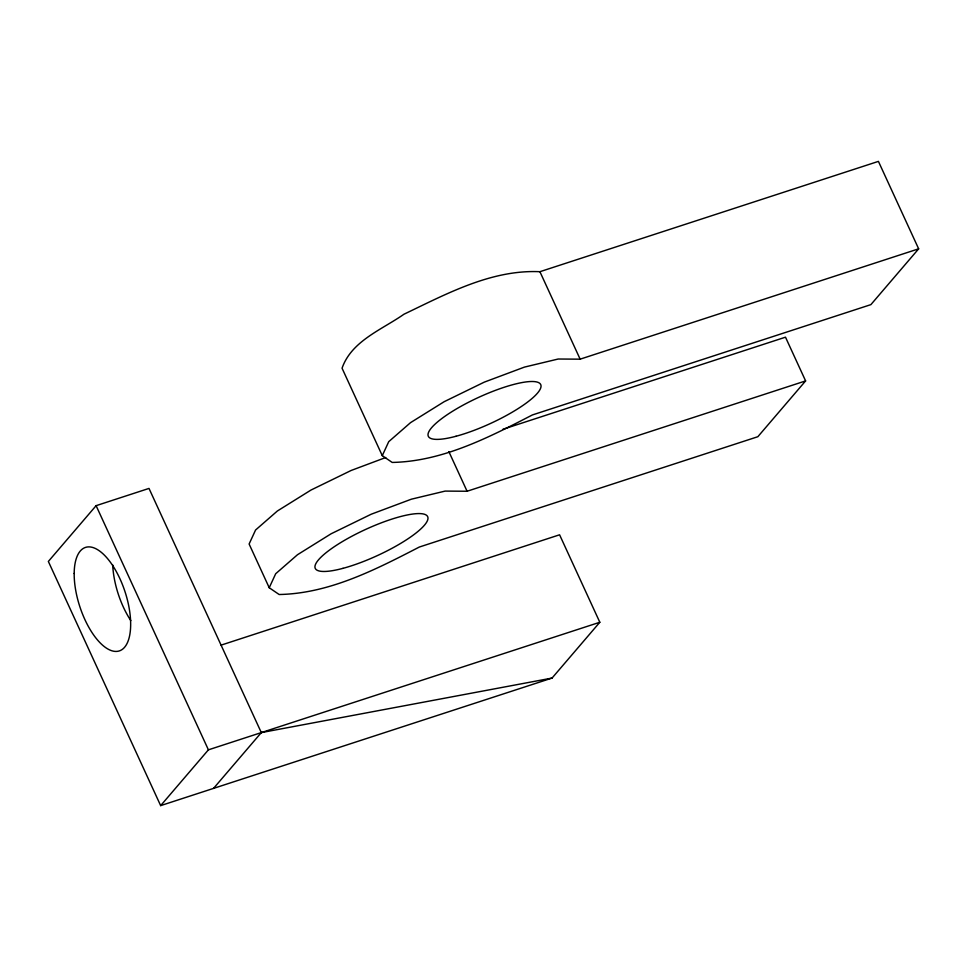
<?xml version="1.0" encoding="UTF-8"?>
<svg xmlns="http://www.w3.org/2000/svg" width="967" height="967" viewBox="0 0 967 967"><rect width="100%" height="100%" fill="white"/><g stroke="black" fill="none" stroke-linecap="round" stroke-linejoin="round"><path stroke-width="1.45" d="M805.608 380.913L757.85 436.709L419.34 547.032C375.607 569.575 329.384 593.545 279.149 594.512L269.225 587.743L275.692 573.733L297.485 554.732L331.125 533.772L371.231 514.214L411.374 499.19L445.134 491.091L467.085 491.248L805.608 380.913L785.494 337.181L502.913 429.275M382.279 455.662L388.734 441.665L410.528 422.652L444.179 401.692L484.286 382.134L524.428 367.109L558.177 359.023L580.14 359.168L918.65 248.833L878.423 161.38L539.912 271.703C491.381 269.455 446.524 293.908 403.952 314.227C381.965 329.65 351.565 340.868 342.052 368.209L382.279 455.662L392.191 462.431C442.439 461.464 488.661 437.495 532.382 414.952L870.892 304.629L918.65 248.833M213.55 788.383L261.308 732.599L149.003 488.42L96.108 505.668L48.35 561.452L160.655 805.62L552.06 678.06L599.818 622.264L559.591 534.799L221.08 645.134M160.655 805.62L208.413 749.836L599.818 622.264M385.724 457.524L351.118 470.482L311.011 490.039L277.372 510.999L255.578 530.013L249.111 544.01L269.225 587.743M261.308 732.599L552.06 678.06M539.912 271.703L580.14 359.168M448.857 451.613L467.085 491.248M96.108 505.668L208.413 749.836M130.835 620.621A54.43 23.788 71.9 0 1 112.716 564.982M343.007 568.33A61.852 14.336 -24.7 0 0 427.982 518.264A61.852 14.336 -24.7 0 0 343.43 540.964A61.852 14.336 -24.7 0 0 343.007 568.33M74.181 573.467A54.43 23.788 71.9 0 0 116.149 651.432A54.43 23.788 71.9 0 0 116.862 572.573A54.43 23.788 71.9 0 0 74.181 573.467M456.049 436.25A61.852 14.336 -24.7 0 0 541.037 386.196A61.852 14.336 -24.7 0 0 456.484 408.884A61.852 14.336 -24.7 0 0 456.049 436.25"/></g></svg>
